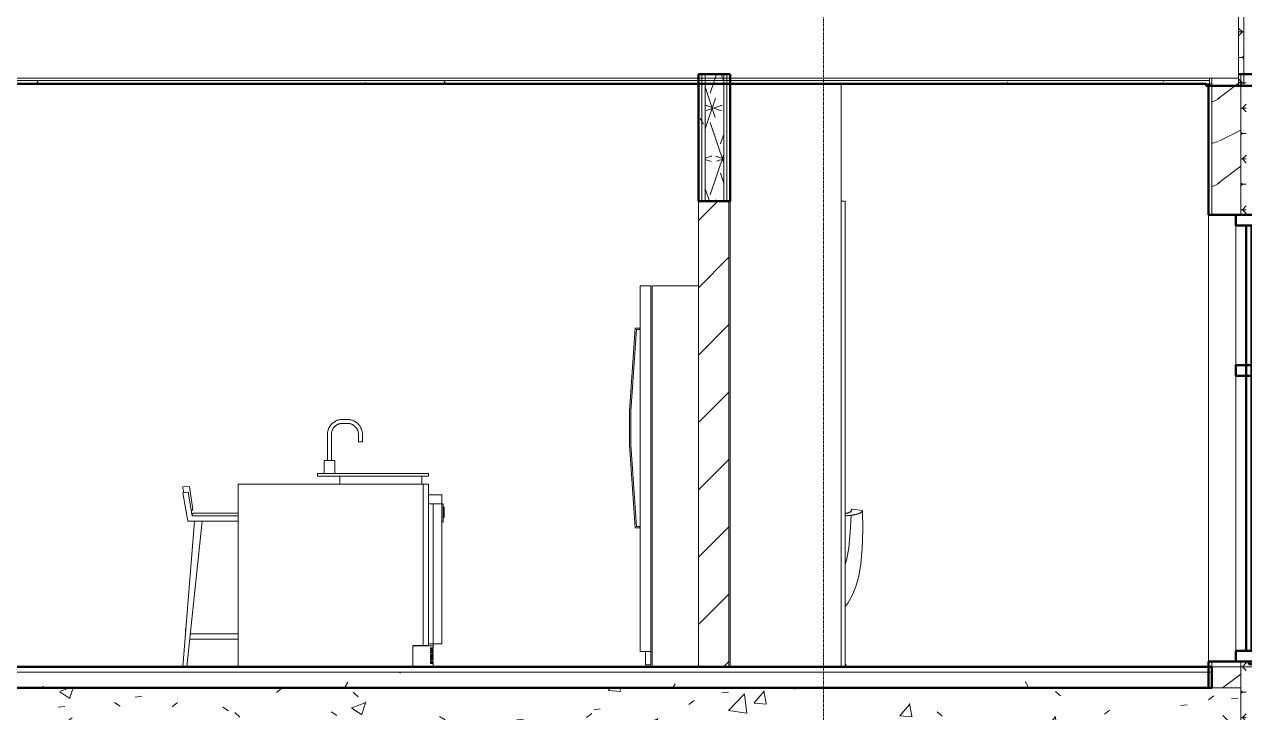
# Model space of a CAD drawing. Header units: inches. Extents: x -4169 to 1217, y -214 to 588.
# Drawn here: x -3632.4 to -3401.7, y -8.7 to 121.4 of the extents above; entities that cross this region are included whole.
import ezdxf

# ---------------------------------------------------------------- set-up
doc = ezdxf.new("R2010")
doc.units = ezdxf.units.IN
doc.header["$MEASUREMENT"] = 0
doc.linetypes.add('Aligning Line 1_8_', pattern=[0.25, 0.125, -0.125])
doc.linetypes.add('Grid Line 1_2_', pattern=[0.875, 0.5, -0.125, 0.125, -0.125])
for name, color, linetype, lineweight in [('0-1', 7, 'Continuous', 5), ('0-3', 7, 'Continuous', 9), ('0-5', 10, 'Continuous', 13), ('A-DOOR-3', 31, 'Continuous', 9), ('A-DOOR-FRAM-1', 7, 'Continuous', 9), ('A-DOOR-FRAM-2', 50, 'Continuous', 20), ('A-FLOR-3', 192, 'Continuous', 50), ('A-FLOR-LEVL-1', 51, 'Grid Line 1_2_', 9), ('A-FLOR-MCUT', 51, 'Continuous', 13), ('A-FLOR-PATT-1', 8, 'Continuous', 9), ('A-GLAZ', 151, 'Continuous', 13), ('A-GLAZ-2', 151, 'Continuous', 50), ('A-WALL', 113, 'Continuous', 13), ('A-WALL-1', 10, 'Continuous', 13), ('A-WALL-2', 113, 'Continuous', 50), ('A-WALL-PATT-1', 53, 'Continuous', 9), ('A-WALL-PATT-2', 7, 'Continuous', 9), ('A-WALL-PATT-3', 111, 'Continuous', 9), ('G-ANNO-SYMB', 111, 'Aligning Line 1_8_', 9), ('G-ANNO-SYMB-2', 147, 'Aligning Line 1_8_', 9), ('I-FURN-1', 7, 'Continuous', 9), ('I-WALL-1', 10, 'Continuous', 13), ('I-WALL-2', 250, 'Continuous', 50), ('P-SANR-FIXT-1', 7, 'Continuous', 9), ('Q-CASE-1', 7, 'Continuous', 9), ('Q-SPCQ-1', 7, 'Continuous', 9), ('S-GRID-1', 1, 'Grid Line 1_2_', 9)]:
    doc.layers.add(name, color=color, linetype=linetype, lineweight=lineweight)
pattern_1 = [(0, (0, 0), (30.72, 7.68), [1.267, -21.773, 1.267, -21.773, -122.88]), (0, (0, 0), (30.72, 7.68), [-46.08, 1.267, -44.813, 1.267, -21.773, -53.76]), (0, (0, 0), (30.72, 7.68), [-115.2, 1.267, -14.093, 1.267, -37.133]), (120, (11.52, 3.84), (-22.011075, 22.7643), [1.267, -21.773, 1.267, -21.773, -122.88]), (120, (11.52, 3.84), (-22.011075, 22.7643), [-46.08, 1.267, -44.813, 1.267, -21.773, -53.76]), (120, (11.52, 3.84), (-22.011075, 22.7643), [-115.2, 1.267, -14.093, 1.267, -37.133]), (240, (15.36, 19.2), (-8.708925, -30.4443), [1.267, -21.773, 1.267, -21.773, -122.88]), (240, (15.36, 19.2), (-8.708925, -30.4443), [-46.08, 1.267, -44.813, 1.267, -21.773, -53.76]), (240, (15.36, 19.2), (-8.708925, -30.4443), [-115.2, 1.267, -14.093, 1.267, -37.133])]
pattern_2 = [(0, (0, 0), (0, 4.798), []), (315, (0, 0), (4.7984266, 0), [6.786, -6.786]), (45, (0, 0), (4.7984266, 0), [6.786, -6.786])]
pattern_3 = [(216.87, (6.397, 15.994), (47.980943, 31.9870857), [7.997, -71.971]), (206.565, (15.994, 11.196), (-15.993714, -15.994133), [17.881, -17.881]), (198.435, (15.994, 3.199), (-31.9867405, -15.99388), [10.115, -40.461])]

# ---------------------------------------------------------------- blocks, each defined once
blk = doc.blocks.new('CTR - 2nd Phase_rvt-1-BUILDING ELEVATION - COURTYARD - LOOKING EAST')
at = {"layer": 'A-FLOR-LEVL-1'}
blk.add_line((-4168.71, 0), (-1814.21, 0), dxfattribs=at)
blk = doc.blocks.new('Refrigerator_-_Side-by-Side_6047 - 36_ X 30_-345559-BUILDING ELEVATION - COURTYARD - LOOKING EAST')
at = {"layer": 'Q-SPCQ-1'}
for p, q in [((-3515.97, 2.87), (-3515.97, 72)), ((-3515.97, 72), (-3513.97, 72)), ((-3513.97, 72), (-3513.97, 2.87)), ((-3513.72, 72), (-3513.72, 0)), ((-3504.92, 72), (-3513.72, 72)), ((-3516.88, 64), (-3517.97, 48.29)), ((-3517.72, 48.28), (-3516.64, 63.75)), ((-3515.97, 64), (-3516.88, 64)), ((-3516.64, 63.75), (-3515.97, 63.75)), ((-3517.97, 48.29), (-3517.97, 41.94)), ((-3517.72, 41.95), (-3517.72, 48.28)), ((-3517.97, 41.94), (-3516.88, 26.23)), ((-3516.64, 26.48), (-3517.72, 41.95)), ((-3516.88, 26.23), (-3515.97, 26.23)), ((-3515.97, 26.48), (-3516.64, 26.48)), ((-3513.97, 2.87), (-3515.97, 2.87)), ((-3514.97, 2.87), (-3514.97, 0.37)), ((-3513.97, 2.87), (-3514.97, 2.87)), ((-3513.97, 0.37), (-3513.97, 2.87)), ((-3514.97, 0.37), (-3513.97, 0.37))]:
    blk.add_line(p, q, dxfattribs=at)
blk = doc.blocks.new('Sink Kitchen-Single - 30_ x 21_-366345-BUILDING ELEVATION - COURTYARD - LOOKING EAST')
at = {"layer": 'P-SANR-FIXT-1'}
for p, q in [((-3571.35, 46.75), (-3572.22, 46.75)), ((-3575.1, 43.88), (-3575.1, 39)), ((-3574.35, 39), (-3574.35, 43.88)), ((-3572.22, 46), (-3571.35, 46)), ((-3569.22, 43.88), (-3569.22, 42.5)), ((-3568.47, 42.5), (-3568.47, 43.88)), ((-3568.47, 42.5), (-3569.22, 42.5)), ((-3575.72, 39), (-3575.72, 36.5)), ((-3575.72, 39), (-3575.72, 36.5)), ((-3575.7, 39), (-3574.72, 39)), ((-3575.7, 39), (-3575.7, 39)), ((-3574.72, 39), (-3573.75, 39)), ((-3573.75, 39), (-3573.75, 39)), ((-3573.72, 36.5), (-3573.72, 39)), ((-3573.72, 36.5), (-3573.72, 39)), ((-3576.97, 36.5), (-3555.97, 36.5)), ((-3576.97, 36), (-3576.97, 36.5)), ((-3555.97, 36), (-3576.97, 36)), ((-3572.72, 36), (-3572.72, 34.5)), ((-3557.22, 34.5), (-3557.22, 36)), ((-3555.97, 36), (-3555.97, 36.5))]:
    blk.add_line(p, q, dxfattribs=at)
at = {"layer": 'P-SANR-FIXT-1', "flags": 128}
for points in [[(-3572.22, 46.75), (-3572.34, 46.75), (-3572.45, 46.74), (-3572.57, 46.73), (-3572.68, 46.71), (-3572.79, 46.69), (-3572.91, 46.67), (-3573.02, 46.64), (-3573.13, 46.6), (-3573.24, 46.57), (-3573.34, 46.52), (-3573.45, 46.48), (-3573.55, 46.43), (-3573.65, 46.37), (-3573.75, 46.31), (-3573.85, 46.25), (-3573.94, 46.18), (-3574.03, 46.11), (-3574.12, 46.04), (-3574.2, 45.96), (-3574.29, 45.88), (-3574.36, 45.79), (-3574.44, 45.71), (-3574.51, 45.62), (-3574.58, 45.52), (-3574.64, 45.43), (-3574.7, 45.33), (-3574.76, 45.23), (-3574.81, 45.13), (-3574.86, 45.02), (-3574.9, 44.92), (-3574.94, 44.81), (-3574.98, 44.7), (-3575.01, 44.59), (-3575.04, 44.48), (-3575.06, 44.36), (-3575.07, 44.25), (-3575.09, 44.14), (-3575.1, 44.02), (-3575.1, 43.91), (-3575.1, 43.88)], [(-3568.47, 43.88), (-3568.48, 43.99), (-3568.48, 44.1), (-3568.49, 44.22), (-3568.51, 44.33), (-3568.53, 44.45), (-3568.56, 44.56), (-3568.59, 44.67), (-3568.62, 44.78), (-3568.66, 44.89), (-3568.7, 44.99), (-3568.75, 45.1), (-3568.8, 45.2), (-3568.85, 45.3), (-3568.91, 45.4), (-3568.98, 45.5), (-3569.04, 45.59), (-3569.11, 45.68), (-3569.19, 45.77), (-3569.26, 45.86), (-3569.35, 45.94), (-3569.43, 46.02), (-3569.52, 46.09), (-3569.61, 46.16), (-3569.7, 46.23), (-3569.8, 46.29), (-3569.89, 46.35), (-3569.99, 46.41), (-3570.1, 46.46), (-3570.2, 46.51), (-3570.31, 46.55), (-3570.41, 46.59), (-3570.52, 46.63), (-3570.64, 46.66), (-3570.75, 46.69), (-3570.86, 46.71), (-3570.97, 46.73), (-3571.09, 46.74), (-3571.2, 46.75), (-3571.32, 46.75), (-3571.35, 46.75)], [(-3574.35, 43.88), (-3574.35, 43.96), (-3574.34, 44.04), (-3574.33, 44.13), (-3574.32, 44.21), (-3574.31, 44.3), (-3574.29, 44.38), (-3574.27, 44.46), (-3574.24, 44.54), (-3574.21, 44.62), (-3574.18, 44.7), (-3574.15, 44.78), (-3574.11, 44.86), (-3574.07, 44.93), (-3574.02, 45), (-3573.98, 45.07), (-3573.93, 45.14), (-3573.88, 45.21), (-3573.82, 45.28), (-3573.76, 45.34), (-3573.7, 45.4), (-3573.64, 45.46), (-3573.58, 45.51), (-3573.51, 45.57), (-3573.44, 45.62), (-3573.37, 45.66), (-3573.3, 45.71), (-3573.23, 45.75), (-3573.15, 45.79), (-3573.07, 45.82), (-3572.99, 45.86), (-3572.91, 45.88), (-3572.83, 45.91), (-3572.75, 45.93), (-3572.67, 45.95), (-3572.58, 45.97), (-3572.5, 45.98), (-3572.42, 45.99), (-3572.33, 46), (-3572.25, 46), (-3572.22, 46)], [(-3571.35, 46), (-3571.26, 46), (-3571.18, 45.99), (-3571.09, 45.98), (-3571.01, 45.97), (-3570.93, 45.96), (-3570.84, 45.94), (-3570.76, 45.92), (-3570.68, 45.89), (-3570.6, 45.86), (-3570.52, 45.83), (-3570.44, 45.8), (-3570.37, 45.76), (-3570.29, 45.72), (-3570.22, 45.68), (-3570.15, 45.63), (-3570.08, 45.58), (-3570.01, 45.53), (-3569.95, 45.47), (-3569.88, 45.42), (-3569.82, 45.36), (-3569.77, 45.29), (-3569.71, 45.23), (-3569.66, 45.16), (-3569.61, 45.09), (-3569.56, 45.02), (-3569.52, 44.95), (-3569.47, 44.88), (-3569.44, 44.8), (-3569.4, 44.72), (-3569.37, 44.65), (-3569.34, 44.57), (-3569.31, 44.48), (-3569.29, 44.4), (-3569.27, 44.32), (-3569.25, 44.24), (-3569.24, 44.15), (-3569.23, 44.07), (-3569.23, 43.98), (-3569.22, 43.9), (-3569.22, 43.88)]]:
    blk.add_lwpolyline(points, dxfattribs=at)
blk = doc.blocks.new('Dishwasher_15404 - 34_ counter-547918-BUILDING ELEVATION - COURTYARD - LOOKING EAST')
at = {"layer": 'Q-SPCQ-1'}
for p, q in [((-3555.97, 32.5), (-3553.69, 32.5)), ((-3553.69, 32.5), (-3553.49, 32.5)), ((-3553.49, 30.79), (-3553.49, 32.5)), ((-3555.97, 30.79), (-3555.31, 30.79)), ((-3553.69, 30.79), (-3555.97, 30.79)), ((-3555.12, 4.33), (-3555.12, 30.79)), ((-3555.12, 30.79), (-3553.69, 30.79)), ((-3555.12, 4.33), (-3555.12, 30.79)), ((-3553.49, 30.79), (-3553.69, 30.79)), ((-3553.69, 30.79), (-3553.49, 30.79)), ((-3553.5, 30.79), (-3553.24, 30.79)), ((-3553.49, 4.33), (-3553.49, 30.79)), ((-3553.24, 30.79), (-3553.24, 28.06)), ((-3552.99, 30.18), (-3553.24, 30.18)), ((-3552.99, 30.18), (-3552.99, 28.21)), ((-3553.24, 28.21), (-3552.99, 28.21)), ((-3553.24, 28.06), (-3553.24, 27.35)), ((-3553.5, 27.35), (-3553.24, 27.35)), ((-3555.12, 3.94), (-3558.97, 3.94)), ((-3558.97, 3.94), (-3556.69, 3.94)), ((-3555.31, 4.33), (-3555.97, 4.33)), ((-3555.97, 4.33), (-3555.12, 4.33)), ((-3555.62, 3.39), (-3555.62, 3.59)), ((-3555.62, 3.59), (-3555.12, 3.59)), ((-3555.12, 3.39), (-3555.62, 3.39)), ((-3555.62, 3), (-3555.62, 3.2)), ((-3555.62, 3.2), (-3555.12, 3.2)), ((-3555.12, 3), (-3555.62, 3)), ((-3555.62, 2.61), (-3555.62, 2.8)), ((-3555.62, 2.8), (-3555.12, 2.8)), ((-3555.12, 2.61), (-3555.62, 2.61)), ((-3555.62, 2.21), (-3555.62, 2.41)), ((-3555.62, 2.41), (-3555.12, 2.41)), ((-3555.12, 3.59), (-3555.15, 3.59)), ((-3555.15, 3.39), (-3555.12, 3.39)), ((-3555.12, 3.2), (-3555.15, 3.2)), ((-3555.15, 3), (-3555.12, 3)), ((-3555.12, 2.8), (-3555.15, 2.8)), ((-3555.15, 2.61), (-3555.12, 2.61)), ((-3555.12, 2.41), (-3555.15, 2.41)), ((-3553.69, 4.33), (-3555.12, 4.33)), ((-3555.12, 3.94), (-3555.12, 4.33)), ((-3555.12, 3.59), (-3555.12, 3.94)), ((-3555.12, 3.2), (-3555.12, 3.39)), ((-3555.12, 2.8), (-3555.12, 3)), ((-3555.12, 2.41), (-3555.12, 2.61)), ((-3553.49, 4.33), (-3553.69, 4.33)), ((-3555.12, 2.21), (-3555.62, 2.21)), ((-3555.62, 1.82), (-3555.62, 2.02)), ((-3555.62, 2.02), (-3555.12, 2.02)), ((-3555.12, 1.82), (-3555.62, 1.82)), ((-3555.62, 1.43), (-3555.62, 1.62)), ((-3555.62, 1.62), (-3555.12, 1.62)), ((-3555.12, 1.43), (-3555.62, 1.43)), ((-3555.62, 1.03), (-3555.62, 1.23)), ((-3555.62, 1.23), (-3555.12, 1.23)), ((-3555.12, 1.03), (-3555.62, 1.03)), ((-3555.62, 0.64), (-3555.62, 0.84)), ((-3555.62, 0.84), (-3555.12, 0.84)), ((-3555.12, 0.64), (-3555.62, 0.64)), ((-3555.15, 2.21), (-3555.12, 2.21)), ((-3555.12, 2.02), (-3555.15, 2.02)), ((-3555.15, 1.82), (-3555.12, 1.82)), ((-3555.12, 1.62), (-3555.15, 1.62)), ((-3555.15, 1.43), (-3555.12, 1.43)), ((-3555.12, 1.23), (-3555.15, 1.23)), ((-3555.15, 1.03), (-3555.12, 1.03)), ((-3555.12, 0.84), (-3555.15, 0.84)), ((-3555.12, 2.02), (-3555.12, 2.21)), ((-3555.12, 1.62), (-3555.12, 1.82)), ((-3555.12, 1.23), (-3555.12, 1.43)), ((-3555.12, 0.84), (-3555.12, 1.03)), ((-3555.12, 0), (-3555.12, 0.64))]:
    blk.add_line(p, q, dxfattribs=at)
blk = doc.blocks.new('Bar_Stool_6722_1_ - Bar_Stool_6722_1_-1229311-BUILDING ELEVATION - COURTYARD - LOOKING EAST')
at = {"layer": 'I-FURN-1'}
for p, q in [((-3602.42, 33.98), (-3602.42, 33.73)), ((-3602.42, 33.73), (-3602.27, 32.86)), ((-3602.42, 32.84), (-3601.44, 33.01)), ((-3601.48, 27.5), (-3602.42, 32.84)), ((-3601.44, 33.01), (-3600.64, 28.5)), ((-3600.52, 29.79), (-3601.18, 33.98)), ((-3600.83, 29.59), (-3600.69, 29.62)), ((-3600.69, 29.62), (-3600.52, 29.79)), ((-3600.39, 29.04), (-3600.69, 28.86)), ((-3600.69, 28.86), (-3600.68, 28.71)), ((-3591.97, 28.5), (-3600.64, 28.5)), ((-3591.97, 29.04), (-3600.39, 29.04)), ((-3600.24, 27.5), (-3602.42, 0)), ((-3601.67, 0), (-3598.78, 27.5)), ((-3601.48, 27.5), (-3591.97, 27.5)), ((-3598.78, 27.5), (-3600.24, 27.5)), ((-3601.96, 6.22), (-3601.96, 7.22)), ((-3601.96, 7.22), (-3601.85, 7.22)), ((-3601.02, 6.22), (-3601.12, 5.22)), ((-3601.12, 5.22), (-3591.97, 5.22)), ((-3591.97, 6.22), (-3601.02, 6.22))]:
    blk.add_line(p, q, dxfattribs=at)
blk.add_arc((-3601.8, 32.61), 1.51, 65.6531, 114.3469, dxfattribs=at)
blk = doc.blocks.new('OD_CW_Base Cabinet - OD_CW_Base Cabinet-1917975-BUILDING ELEVATION - COURTYARD - LOOKING EAST')
at = {"layer": 'Q-CASE-1'}
for p, q in [((-3556.97, 34.5), (-3591.97, 34.5)), ((-3591.97, 34.5), (-3591.97, 0)), ((-3555.97, 34.5), (-3556.97, 34.5)), ((-3556.97, 34.5), (-3556.97, 4)), ((-3556.97, 4), (-3556.97, 34.5)), ((-3555.97, 4), (-3555.97, 34.5)), ((-3558.97, 0), (-3558.97, 4)), ((-3558.97, 4), (-3556.97, 4)), ((-3556.97, 4), (-3555.97, 4))]:
    blk.add_line(p, q, dxfattribs=at)
blk = doc.blocks.new('CTR - 1st Phase - Unit Layouts_rvt-1-BUILDING ELEVATION - COURTYARD - LOOKING EAST')
at = {"layer": '0-3'}
for name in ['Refrigerator_-_Side-by-Side_6047 - 36_ X 30_-345559-BUILDING ELEVATION - COURTYARD - LOOKING EAST', 'Sink Kitchen-Single - 30_ x 21_-366345-BUILDING ELEVATION - COURTYARD - LOOKING EAST', 'Bar_Stool_6722_1_ - Bar_Stool_6722_1_-1229311-BUILDING ELEVATION - COURTYARD - LOOKING EAST', 'OD_CW_Base Cabinet - OD_CW_Base Cabinet-1917975-BUILDING ELEVATION - COURTYARD - LOOKING EAST', 'Dishwasher_15404 - 34_ counter-547918-BUILDING ELEVATION - COURTYARD - LOOKING EAST']:
    blk.add_blockref(name, (0, 0), dxfattribs=at)
blk = doc.blocks.new('CTR  - Topography_rvt-1-BUILDING ELEVATION - COURTYARD - LOOKING EAST')
at = {"layer": 'A-FLOR-LEVL-1'}
blk.add_line((-4168.71, 0), (-1814.21, 0), dxfattribs=at)
at = {"layer": 'G-ANNO-SYMB-2'}
blk.add_line((-1910.92, 0), (-4072.02, 0), dxfattribs=at)
blk = doc.blocks.new('Seating-Lounge_Chair-Teknion-BBMC_Metropolitan-R2013 - Lounge Chair-1793153-BUILDING ELEVATION - COURTYARD - LOOKING EAST')
at = {"layer": 'I-FURN-1'}
for p, q in [((-3473.9, 29.53), (-3475.88, 29.79)), ((-3477.12, 0.12), (-3477.22, 0.12))]:
    blk.add_line(p, q, dxfattribs=at)
at = {"layer": 'I-FURN-1', "flags": 128}
for points in [[(-3477.22, 11.37), (-3476.72, 12), (-3475.87, 13.47), (-3475.18, 15.16), (-3474.64, 17.15), (-3474.24, 19.46), (-3473.98, 22.31), (-3473.87, 25.97), (-3473.89, 29.52)], [(-3477.22, 19.32), (-3476.91, 20.37), (-3476.52, 22.48), (-3476.23, 25.38), (-3476.07, 28.63)], [(-3476.05, 29.2), (-3476.04, 29.29), (-3476.04, 29.68)], [(-3477.12, 0.12), (-3477.12, 0.3), (-3477.12, 0.48)], [(-3477.1, 0.48), (-3477.09, 0.3), (-3477.09, 0.12)]]:
    blk.add_lwpolyline(points, dxfattribs=at)
at = {"layer": 'I-FURN-1'}
for points, knots in [([(-3477.22, 28.53), (-3477.15, 28.54), (-3476.95, 28.55), (-3476.62, 28.57), (-3476.24, 28.61), (-3475.94, 28.65), (-3475.71, 28.68), (-3475.54, 28.71), (-3475.37, 28.75), (-3475.21, 28.78), (-3475.05, 28.82), (-3474.9, 28.86), (-3474.75, 28.91), (-3474.61, 28.95), (-3474.48, 29), (-3474.36, 29.05), (-3474.26, 29.11), (-3474.15, 29.18), (-3474.08, 29.24), (-3474.04, 29.28)], [0.1209636, 0.1209636, 0.1209636, 0.1209636, 0.1666667, 0.25, 0.3333333, 0.4166667, 0.4583333, 0.5, 0.5416667, 0.5833333, 0.625, 0.6666667, 0.7083333, 0.75, 0.7916667, 0.8333333, 0.875, 0.9166667, 1, 1, 1, 1]), ([(-3476.03, 29.55), (-3476.02, 29.51), (-3476.03, 29.44), (-3476.09, 29.35), (-3476.2, 29.27), (-3476.32, 29.21), (-3476.42, 29.17), (-3476.53, 29.12), (-3476.65, 29.09), (-3476.79, 29.05), (-3476.92, 29.02), (-3477.06, 28.98), (-3477.16, 28.96), (-3477.21, 28.95)], [0, 0, 0, 0, 0.0714286, 0.1428571, 0.2142857, 0.25, 0.2857143, 0.3214286, 0.3571429, 0.3928571, 0.4285714, 0.4642857, 0.4995197, 0.4995197, 0.4995197, 0.4995197]), ([(-3475.85, 29.79), (-3475.88, 29.79), (-3475.92, 29.8), (-3475.99, 29.78), (-3476.02, 29.75), (-3476.03, 29.73)], [0.8888889, 0.8888889, 0.8888889, 0.8888889, 0.9166667, 0.9444444, 1, 1, 1, 1]), ([(-3477.12, 0.48), (-3477.12, 0.49), (-3477.13, 0.5), (-3477.13, 0.51), (-3477.14, 0.52), (-3477.15, 0.53), (-3477.15, 0.53)], [-1, -1, -1, -1, -0.666667, -0.5, -0.333333, 0, 0, 0, 0]), ([(-3477.13, 0.53), (-3477.12, 0.53), (-3477.11, 0.52), (-3477.11, 0.51), (-3477.1, 0.5), (-3477.1, 0.49), (-3477.1, 0.48)], [-1, -1, -1, -1, -0.666667, -0.5, -0.333333, 0, 0, 0, 0])]:
    blk.add_open_spline(points, degree=3, knots=knots, dxfattribs=at)
for points in [[(-3476.03, 29.73), (-3476.03, 29.7), (-3476.04, 29.63), (-3476.03, 29.57), (-3476.03, 29.55)], [(-3474.04, 29.28), (-3474.02, 29.31), (-3473.97, 29.37), (-3473.94, 29.42), (-3473.92, 29.45)], [(-3473.92, 29.45), (-3473.91, 29.48), (-3473.89, 29.51), (-3473.89, 29.53), (-3473.9, 29.53)], [(-3477.15, 0.53), (-3477.18, 0.53), (-3477.2, 0.54), (-3477.22, 0.55)], [(-3477.22, 0.55), (-3477.19, 0.54), (-3477.16, 0.54), (-3477.13, 0.53)]]:
    blk.add_open_spline(points, degree=3, dxfattribs=at)
blk = doc.blocks.new('HOLLOW METAL - UNIT DOOR-1759144-BUILDING ELEVATION - COURTYARD - LOOKING EAST')
at = {"layer": 'A-DOOR-FRAM-1'}
for q in [(-3477.97, 88), (-3477.22, 0)]:
    blk.add_line((-3477.22, 88), q, dxfattribs=at)
blk = doc.blocks.new('HOLLOW METAL - UNIT DOOR-1956233-BUILDING ELEVATION - COURTYARD - LOOKING EAST')
at = {"layer": 'A-DOOR-3'}
h = blk.add_hatch(dxfattribs=at)
h.set_pattern_fill('FP_22', color=256, style=0, pattern_type=2)
h.set_pattern_definition([(45, (0, 0), (-6.36396, 6.36396), [])])
h.paths.add_polyline_path([(-3499.17, 0), (-3499.17, 88), (-3504.92, 88), (-3504.92, 0), (-3502.2, 0)], flags=0)
at = {"layer": 'A-DOOR-FRAM-2'}
for p, q in [((-3499.17, 88), (-3504.92, 88)), ((-3504.92, 88), (-3504.92, 0)), ((-3499.17, 0), (-3499.17, 88)), ((-3504.92, 0), (-3499.17, 0))]:
    blk.add_line(p, q, dxfattribs=at)
blk = doc.blocks.new('CTR - 1st Phase - Common Walls_rvt-1-BUILDING ELEVATION - COURTYARD - LOOKING EAST')
at = {"layer": 'A-WALL-PATT-1'}
h = blk.add_hatch(dxfattribs=at)
h.set_pattern_fill('FP_20', color=256, style=0, pattern_type=2)
h.set_pattern_definition([(161.57, (0.48, 0.48), (-3.83995378, -1.544e-05), [0, -27.322, 3.034, 0]), (18.43, (-0.48, 0.48), (-3.83995378, 1.544e-05), [0, -27.322, 3.034, 0]), (108.43, (0.48, 0.48), (1.919622, -9.6005246), [9.106, -21.25]), (71.57, (-0.48, 0.48), (1.919622, 9.6005246), [9.106, -21.25])])
h.paths.add_polyline_path([(-3500.17, 88), (-3500.17, 112), (-3503.67, 112), (-3503.67, 88)], flags=0)
at = {"layer": 'A-WALL-PATT-2'}
h = blk.add_hatch(dxfattribs=at)
h.set_pattern_fill('FP_1', color=256, style=0, pattern_type=2)
h.set_pattern_definition(pattern_1)
h.paths.add_polyline_path([(-3504.3, 88), (-3504.3, 112), (-3504.92, 112), (-3504.92, 88)], flags=0)
h = blk.add_hatch(dxfattribs=at)
h.set_pattern_fill('FP_1', color=256, style=0, pattern_type=2)
h.set_pattern_definition(pattern_1)
h.paths.add_polyline_path([(-3503.67, 88), (-3503.67, 112), (-3504.3, 112), (-3504.3, 88)], flags=0)
at = {"layer": 'A-FLOR-LEVL-1'}
blk.add_line((-4168.71, 0), (-1814.21, 0), dxfattribs=at)
at = {"layer": 'A-WALL-1'}
for p, q in [((-3504.3, 112), (-3504.3, 88)), ((-3503.67, 112), (-3503.67, 88)), ((-3500.17, 112), (-3500.17, 88)), ((-3499.55, 112), (-3499.55, 88))]:
    blk.add_line(p, q, dxfattribs=at)
at = {"layer": 'G-ANNO-SYMB-2'}
blk.add_line((-1910.92, 0), (-4072.02, 0), dxfattribs=at)
at = {"layer": 'I-WALL-1'}
for p, q in [((-3477.97, 110.12), (-3477.97, 0)), ((-3498.92, 88), (-3498.92, 0))]:
    blk.add_line(p, q, dxfattribs=at)
at = {"layer": 'I-WALL-2'}
for p, q in [((-3498.92, 112), (-3504.92, 112)), ((-3504.92, 112), (-3504.92, 88)), ((-3498.92, 88), (-3498.92, 112)), ((-3504.92, 88), (-3498.92, 88))]:
    blk.add_line(p, q, dxfattribs=at)
at = {"layer": '0-5'}
for name in ['HOLLOW METAL - UNIT DOOR-1956233-BUILDING ELEVATION - COURTYARD - LOOKING EAST', 'HOLLOW METAL - UNIT DOOR-1759144-BUILDING ELEVATION - COURTYARD - LOOKING EAST', 'Seating-Lounge_Chair-Teknion-BBMC_Metropolitan-R2013 - Lounge Chair-1793153-BUILDING ELEVATION - COURTYARD - LOOKING EAST']:
    blk.add_blockref(name, (0, 0), dxfattribs=at)
blk = doc.blocks.new('_THE_ WINDOW _ DOOR - Window - 1st Floor-2113398-BUILDING ELEVATION - COURTYARD - LOOKING EAST')
at = {"layer": 'A-GLAZ'}
for p, q in [((-3403.36, 57), (-3403.36, 83.37)), ((-3399.36, 83.37), (-3399.36, 57)), ((-3403.36, 3), (-3403.36, 55)), ((-3399.36, 55), (-3399.36, 3))]:
    blk.add_line(p, q, dxfattribs=at)
at = {"layer": 'A-GLAZ-2'}
for p, q in [((-3403.36, 85.37), (-3403.36, 83.37)), ((-3399.36, 85.37), (-3403.36, 85.37)), ((-3399.36, 83.37), (-3399.36, 85.37)), ((-3403.36, 83.37), (-3399.36, 83.37)), ((-3400.36, 83.37), (-3401.36, 83.37)), ((-3401.36, 83.37), (-3401.36, 3)), ((-3400.36, 3), (-3400.36, 83.37)), ((-3403.36, 57), (-3403.36, 55)), ((-3399.36, 57), (-3403.36, 57)), ((-3399.36, 55), (-3399.36, 57)), ((-3403.36, 55), (-3399.36, 55)), ((-3403.36, 3), (-3403.36, 1)), ((-3399.36, 3), (-3403.36, 3)), ((-3401.36, 3), (-3400.36, 3)), ((-3399.36, 1), (-3399.36, 3)), ((-3403.36, 1), (-3399.36, 1)), ((-3400.86, 1), (-3400.86, 0.5)), ((-3399.86, 1), (-3400.86, 1)), ((-3400.86, 0.5), (-3399.86, 0.5)), ((-3399.86, 0.5), (-3399.86, 1))]:
    blk.add_line(p, q, dxfattribs=at)

msp = doc.modelspace()

# ---------------------------------------------------------------- hatches: boundary and pattern name
at = {"layer": 'A-FLOR-PATT-1'}
h = msp.add_hatch(dxfattribs=at)
h.set_pattern_fill('FP_1', color=256, style=0, pattern_type=2)
h.set_pattern_definition(pattern_1)
h.paths.add_polyline_path([(-3408.2987, 110.125), (-3408.2987, 110.75), (-3852.4737, 110.75), (-3852.4737, 110.125), (-3408.4855, 110.125)], flags=0)
h = msp.add_hatch(dxfattribs=at)
h.set_pattern_fill('FP_1', color=256, style=0, pattern_type=2)
h.set_pattern_definition(pattern_1)
h.paths.add_polyline_path([(-3413.558, -4), (-3407.8605, -4), (-3407.8605, -1), (-3822.8237, -1), (-3822.8237, -4), (-3430.4416, -4)], flags=0)
h = msp.add_hatch(dxfattribs=at)
h.set_pattern_fill('FP_2', color=256, style=0, pattern_type=2)
h.set_pattern_definition([(50, (0, 0), (27.5427, -2.40992), [2.88, -31.68]), (355, (0, 0), (-5.32784, 28.88427), [2.304, -25.344]), (100.451, (2.295, -0.2), (22.21532, 26.47393), [2.448, -26.924]), (46.184, (0, 7.68), (40.98187, -6.35642), [4.32, -47.52]), (96.636, (3.415, 7.15), (35.89075, 37.4062), [3.671, -40.386]), (351.184, (0, 7.68), (35.89097, 37.4062), [3.456, -38.016]), (21, (3.84, 5.76), (22.92104, -15.46073), [2.88, -31.68]), (326, (3.84, 5.76), (9.34353, 27.84574), [2.304, -25.344]), (71.451, (5.75, 4.472), (32.26477, 12.38442), [2.448, -26.924]), (37.5, (0, 0), (0.466855, 12.782707), [1.267, -23.77, 1.267, -24.461, -25.44]), (37.5, (0, 0), (0.466855, 12.782707), [-50.765, 1.267, -24.173]), (7.5, (0, 0), (10.10159, 15.14509), [1.267, -13.402, 1.267, -23.194, -9.696]), (7.5, (0, 0), (10.10159, 15.14509), [-39.13, 1.267, -8.429]), (327.5, (-8.563, 0), (20.49916, -0.86578), [1.267, -8.333, 1.267, -28.685, -39.744]), (327.5, (-8.563, 0), (20.49916, -0.86578), [-39.552, 1.267, -38.477]), (317.5, (-12.403, 0), (22.39478, 3.84429), [1.267, -11.213, 1.267, -18.624, -28.224]), (317.5, (-12.403, 0), (22.39478, 3.84429), [-32.371, 1.267, -26.957])])
h.paths.add_polyline_path([(-3548.627, -14), (-3402.3605, -14), (-3402.3605, -4), (-3962.7237, -4), (-3962.7237, -14), (-3565.5106, -14)], flags=0)
at = {"layer": 'A-WALL-PATT-3'}
h = msp.add_hatch(dxfattribs=at)
h.set_pattern_fill('FP_1', color=256, style=0, pattern_type=2)
h.set_pattern_definition(pattern_1)
h.paths.add_polyline_path([(-3408.9237, 109.75), (-3408.2987, 109.75), (-3408.2987, 110.125), (-3408.9237, 110.125)], flags=0)
h.paths.add_polyline_path([(-3408.9237, 137.375), (-3408.2987, 137.375), (-3408.2987, 230.125), (-3408.9237, 230.125), (-3408.9237, 148.526)], flags=0)
h = msp.add_hatch(dxfattribs=at)
h.set_pattern_fill('FP_7', color=256, style=0, pattern_type=2)
h.set_pattern_definition(pattern_3)
h.paths.add_polyline_path([(-3405.1162, 109.75), (-3402.7987, 109.75), (-3402.7987, 111.25), (-3408.2987, 111.25), (-3408.2987, 109.75)], flags=0)
h.paths.add_polyline_path([(-3402.7987, 136), (-3402.7987, 230.125), (-3408.2987, 230.125), (-3408.2987, 136)], flags=0)
h = msp.add_hatch(dxfattribs=at)
h.set_pattern_fill('FP_6', color=256, style=0, pattern_type=2)
h.set_pattern_definition(pattern_2)
h.paths.add_polyline_path([(-3401.7987, 109.75), (-3401.7987, 230.125), (-3402.7987, 230.125), (-3402.7987, 109.75)], flags=0)
h = msp.add_hatch(dxfattribs=at)
h.set_pattern_fill('FP_7', color=256, style=0, pattern_type=2)
h.set_pattern_definition(pattern_3)
h.paths.add_polyline_path([(-3407.8605, -4), (-3402.3605, -4), (-3402.3605, 1), (-3407.8605, 1)], flags=0)
h.paths.add_polyline_path([(-3407.8605, 85.375), (-3402.3605, 85.375), (-3402.3605, 112), (-3402.7987, 112), (-3402.7987, 111.25), (-3407.8605, 111.25), (-3407.8605, 106.473)], flags=0)
h = msp.add_hatch(dxfattribs=at)
h.set_pattern_fill('FP_6', color=256, style=0, pattern_type=2)
h.set_pattern_definition(pattern_2)
h.paths.add_polyline_path([(-3401.3605, -13.75), (-3401.3605, 1), (-3402.3605, 1), (-3402.3605, -13.75)], flags=0)
h.paths.add_polyline_path([(-3401.3605, 85.375), (-3401.3605, 112), (-3402.3605, 112), (-3402.3605, 85.375)], flags=0)

# ---------------------------------------------------------------- linework, layer by layer
at = {"layer": 'A-FLOR-3'}
for p, q in [((-3851.8487, 110.125), (-3408.9237, 110.125)), ((-3407.8605, 0), (-3822.1987, 0)), ((-3407.8605, -4), (-3407.8605, 0)), ((-3407.8605, -4), (-3962.7237, -4))]:
    msp.add_line(p, q, dxfattribs=at)
at = {"layer": 'A-FLOR-LEVL-1'}
msp.add_line((-4167.9645, 0), (-1814.9564, 0), dxfattribs=at)
at = {"layer": 'A-FLOR-MCUT'}
for p, q in [((-3408.2987, 111.25), (-3852.4737, 111.25)), ((-3408.2987, 110.75), (-3852.4737, 110.75)), ((-3407.8605, -1), (-3822.8237, -1)), ((-3402.3605, -13.75), (-3402.3605, -4))]:
    msp.add_line(p, q, dxfattribs=at)
at = {"layer": 'A-WALL'}
for p, q in [((-3402.7987, 109.75), (-3402.7987, 268)), ((-3401.7987, 109.75), (-3401.7987, 230.125)), ((-3408.2987, 111.25), (-3408.2987, 109.75)), ((-3402.7987, 111.25), (-3408.2987, 111.25)), ((-3407.8605, 85.375), (-3407.8605, 111.25)), ((-3402.3605, 85.375), (-3402.3605, 112)), ((-3407.8605, 110.125), (-3408.9237, 110.125)), ((-3408.4855, 1), (-3408.4855, 85.375)), ((-3407.8605, 0), (-3407.8605, 1)), ((-3402.3605, 1), (-3402.3605, -4)), ((-3407.8605, -4), (-3402.3605, -4))]:
    msp.add_line(p, q, dxfattribs=at)
at = {"layer": 'A-WALL-2'}
for p, q in [((-3399.8605, 112), (-3402.7987, 112)), ((-3408.9237, 110.125), (-3408.9237, 109.75)), ((-3408.9237, 109.75), (-3400.0487, 109.75)), ((-3408.4855, 110.125), (-3408.4855, 85.375)), ((-3408.4855, 85.375), (-3399.8605, 85.375)), ((-3408.4855, 1), (-3408.4855, -4)), ((-3400.8605, 1), (-3408.4855, 1))]:
    msp.add_line(p, q, dxfattribs=at)
at = {"layer": 'G-ANNO-SYMB'}
msp.add_line((-1910.9153, 0), (-4072.0193, 0), dxfattribs=at)
at = {"layer": 'S-GRID-1'}
msp.add_line((-3481.3237, -159.8356), (-3481.3237, 470.5), dxfattribs=at)

# ---------------------------------------------------------------- block references
at = {"layer": '0-1'}
for name in ['CTR - 2nd Phase_rvt-1-BUILDING ELEVATION - COURTYARD - LOOKING EAST', 'CTR - 1st Phase - Common Walls_rvt-1-BUILDING ELEVATION - COURTYARD - LOOKING EAST', 'CTR  - Topography_rvt-1-BUILDING ELEVATION - COURTYARD - LOOKING EAST', 'CTR - 1st Phase - Unit Layouts_rvt-1-BUILDING ELEVATION - COURTYARD - LOOKING EAST']:
    msp.add_blockref(name, (0, 0), dxfattribs=at)
at = {"layer": 'A-GLAZ'}
msp.add_blockref('_THE_ WINDOW _ DOOR - Window - 1st Floor-2113398-BUILDING ELEVATION - COURTYARD - LOOKING EAST', (0, 0), dxfattribs=at)

doc.saveas('drawing.dxf')
